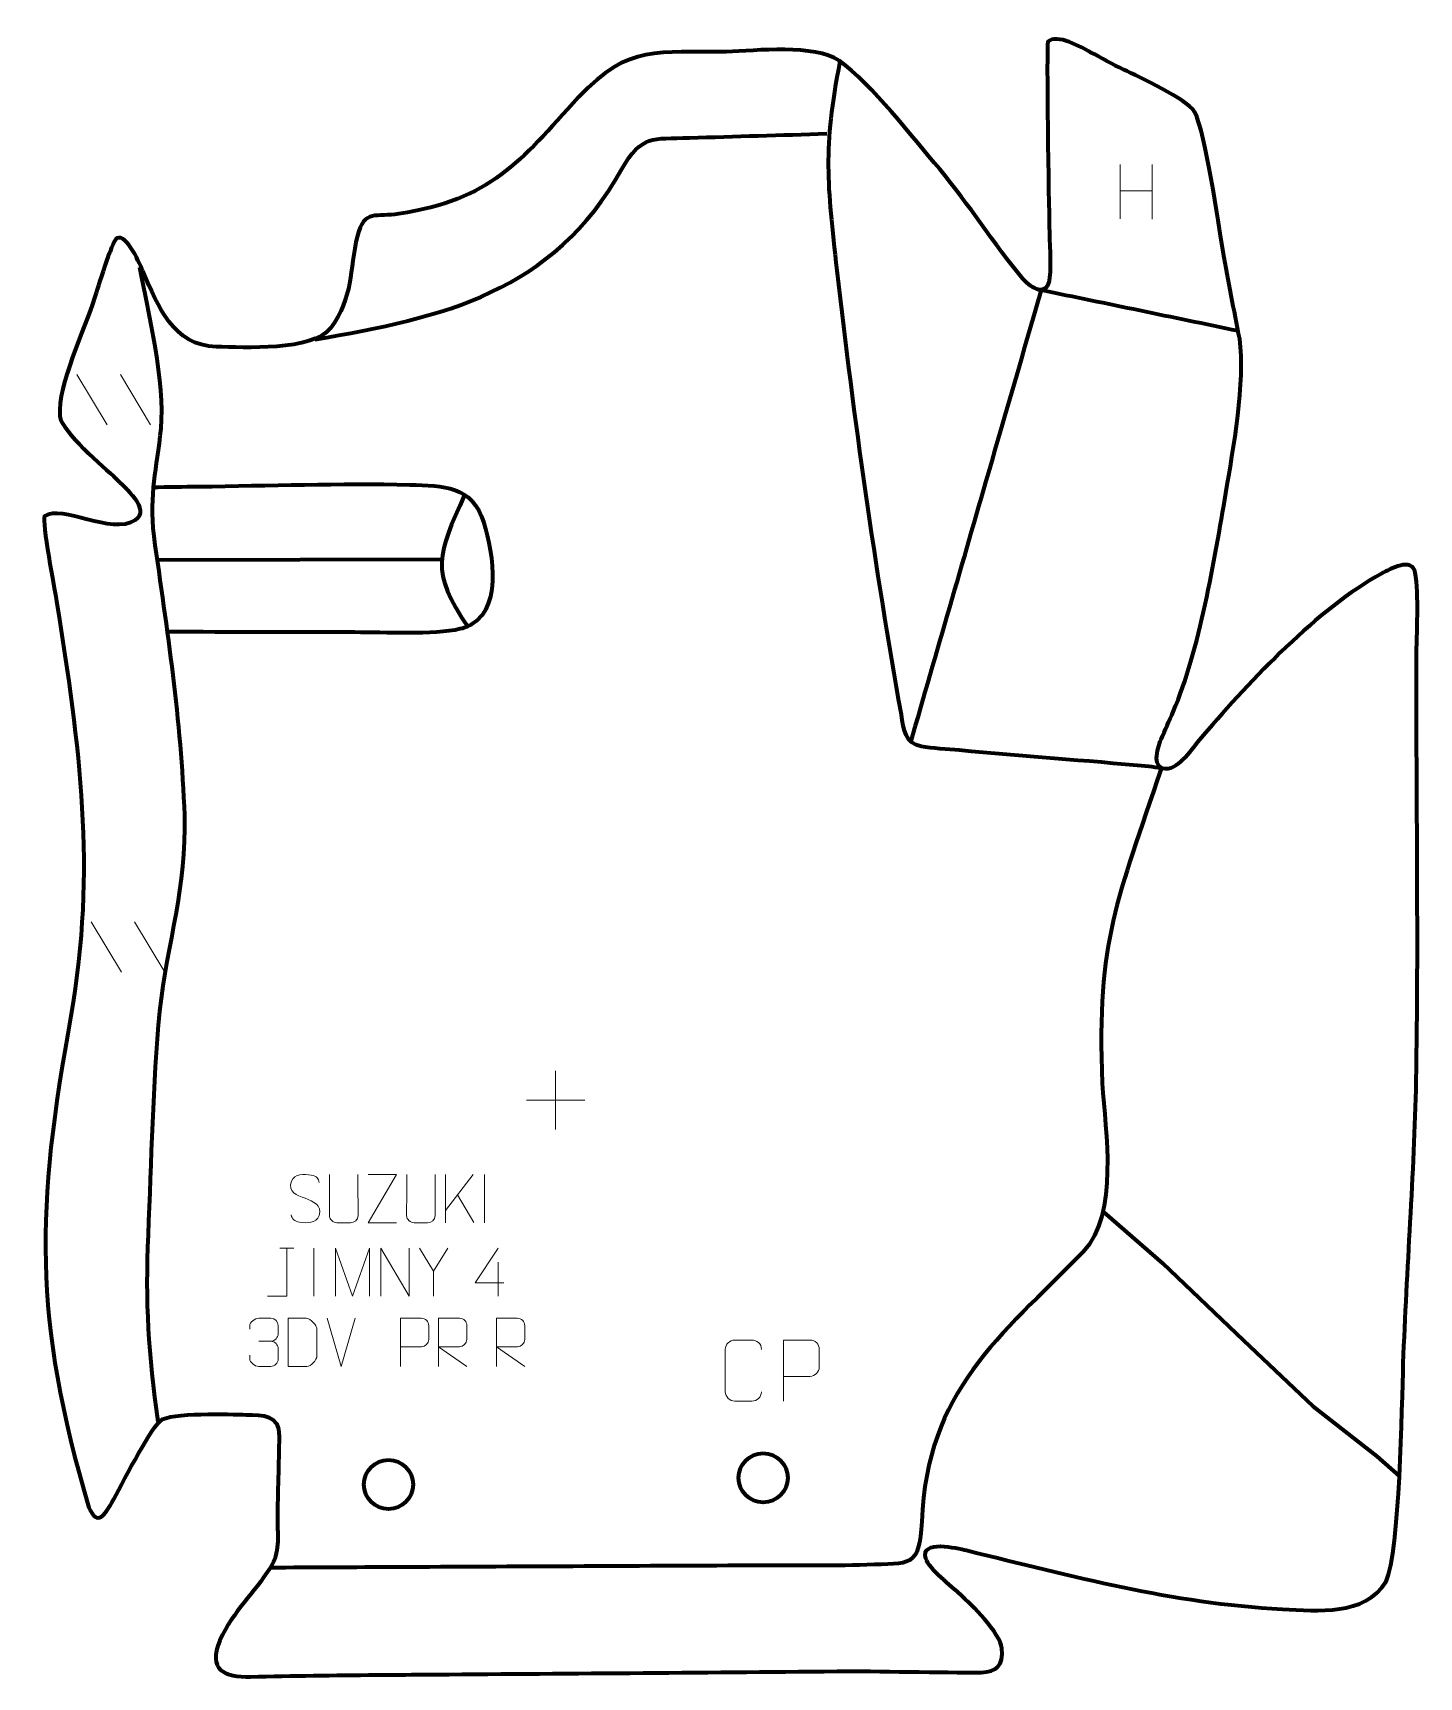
# Model space of a CAD drawing. Header units: millimetres. Extents: x 1456 to 2023, y 102 to 775.
import ezdxf

# ---------------------------------------------------------------- set-up
doc = ezdxf.new("R2010")
doc.units = ezdxf.units.MM
doc.header["$MEASUREMENT"] = 0
doc.layers.add('layer 1', color=7, linetype='Continuous')
doc.layers.add('layer 2', color=7, linetype='Continuous')

msp = doc.modelspace()

# ---------------------------------------------------------------- linework, layer by layer
at = {"layer": 'layer 1', "color": 142, "lineweight": 200}
for centre in [(1601.5773, 181.1903), (1754.8094, 183.9374)]:
    msp.add_ellipse(centre, major_axis=(0, 10.0488), ratio=1, dxfattribs=at)
at = {"layer": 'layer 1', "color": 142, "lineweight": 158}
for points, knots in [([(1786.2426, 763.4446), (1779.1455, 727.5551), (1781.0057, 713.4929), (1784.9393, 677.8343), (1784.9393, 677.8343), (1791.9067, 617.088), (1800.5356, 556.3478), (1811.2152, 496.1407), (1811.2152, 496.1407), (1812.2985, 490.0336), (1812.7375, 484.4591), (1819.516, 483.2418), (1819.516, 483.2418), (1823.8608, 482.4615), (1830.3708, 482.1295), (1835.0148, 481.6884), (1835.0148, 481.6884), (1860.8435, 479.2448), (1886.7821, 477.4979), (1912.5846, 475.0244), (1912.5846, 475.0244), (1914.2873, 474.8611), (1916.0015, 474.5844), (1917.6954, 474.3346)], [0, 0, 0, 0, 0.14285714, 0.14285714, 0.14285714, 0.14285714, 0.28571429, 0.28571429, 0.28571429, 0.28571429, 0.42857143, 0.42857143, 0.42857143, 0.42857143, 0.57142857, 0.57142857, 0.57142857, 0.57142857, 0.71428571, 0.71428571, 0.71428571, 0.71428571, 1, 1, 1, 1]), ([(1571.3889, 649.5862), (1624.5451, 658.84), (1668.5977, 668.6028), (1697.0053, 719.339), (1697.0053, 719.339), (1705.0397, 733.3636), (1709.4871, 731.6583), (1724.6624, 732.123), (1724.6624, 732.123), (1743.41, 732.696), (1762.1582, 733.2492), (1780.9054, 733.8375)], [0, 0, 0, 0, 0.25, 0.25, 0.25, 0.25, 0.5, 0.5, 0.5, 0.5, 1, 1, 1, 1]), ([(1507.3149, 206.9497), (1503.4809, 234.2705), (1502.0907, 255.7633), (1503.3515, 283.3889), (1503.3515, 283.3889), (1504.7049, 313.8427), (1505.2054, 344.4899), (1507.9942, 374.848), (1507.9942, 374.848), (1511.2706, 403.0118), (1519.0759, 425.69), (1518.2125, 454.9506), (1518.2125, 454.9506), (1516.8476, 494.0078), (1511.1048, 530.6183), (1505.6822, 569.1387), (1505.6822, 569.1387), (1503.6955, 587.2476), (1506.7818, 596.0875), (1508.538, 613.2558), (1508.538, 613.2558), (1510.269, 631.8894), (1503.4617, 660.2307), (1499.8242, 679.0984)], [0, 0, 0, 0, 0.14285714, 0.14285714, 0.14285714, 0.14285714, 0.28571429, 0.28571429, 0.28571429, 0.28571429, 0.42857143, 0.42857143, 0.42857143, 0.42857143, 0.57142857, 0.57142857, 0.57142857, 0.57142857, 0.71428571, 0.71428571, 0.71428571, 0.71428571, 1, 1, 1, 1]), ([(1815.1725, 484.7859), (1825.8133, 521.622), (1836.454, 558.4581), (1847.0948, 595.2941), (1847.0948, 595.2941), (1854.2771, 620.1581), (1861.467, 645.0201), (1868.643, 669.8858), (1868.643, 669.8858), (1895.4543, 664.3569), (1922.2593, 658.7917), (1949.0668, 653.2441)], [0, 0, 0, 0, 0.25, 0.25, 0.25, 0.25, 0.5, 0.5, 0.5, 0.5, 1, 1, 1, 1]), ([(1504.9798, 589.2239), (1511.3238, 589.303), (1517.6679, 589.3822), (1524.0119, 589.4614), (1524.0119, 589.4614), (1552.6196, 589.8286), (1581.7939, 590.8103), (1610.3506, 590.2047), (1610.3506, 590.2047), (1624.1044, 589.8101), (1635.8556, 589.9071), (1640.5708, 574.5457), (1640.5708, 574.5457), (1644.3572, 562.2102), (1648.7224, 537.2744), (1632.7423, 531.7339), (1632.7423, 531.7339), (1632.7423, 531.7339), (1631.7835, 531.4406), (1631.7835, 531.4406), (1631.7835, 531.4406), (1631.7835, 531.4406), (1630.7852, 531.1731), (1630.7852, 531.1731), (1630.7852, 531.1731), (1620.1607, 528.6902), (1599.6995, 529.7971), (1587.8306, 529.822), (1587.8306, 529.822), (1562.362, 529.8754), (1536.8932, 529.9293), (1511.4245, 529.9831)], [0, 0, 0, 0, 0.11111111, 0.11111111, 0.11111111, 0.11111111, 0.22222222, 0.22222222, 0.22222222, 0.22222222, 0.33333333, 0.33333333, 0.33333333, 0.33333333, 0.44444444, 0.44444444, 0.44444444, 0.44444444, 0.55555556, 0.55555556, 0.55555556, 0.55555556, 0.66666667, 0.66666667, 0.66666667, 0.66666667, 0.77777778, 0.77777778, 0.77777778, 0.77777778, 1, 1, 1, 1]), ([(1917.6954, 474.3346), (1899.7755, 420.3061), (1891.1628, 404.7074), (1893.5195, 345.262), (1893.5195, 345.262), (1894.7695, 325.3279), (1900.4076, 292.212), (1885.7357, 276.3539), (1885.7357, 276.3539), (1851.2125, 241.2761), (1821.9285, 219.5032), (1819.6873, 166.1109), (1819.6873, 166.1109), (1818.7688, 147.0426), (1815.0279, 148.9144), (1797.2164, 148.3168), (1797.2164, 148.3168), (1781.5118, 147.79), (1765.1884, 148.1118), (1749.4025, 148.0389), (1749.4025, 148.0389), (1701.2121, 147.8161), (1653.0216, 147.5934), (1604.8312, 147.3706), (1604.8312, 147.3706), (1587.5975, 147.2909), (1570.3638, 147.2113), (1553.1301, 147.1317)], [0, 0, 0, 0, 0.125, 0.125, 0.125, 0.125, 0.25, 0.25, 0.25, 0.25, 0.375, 0.375, 0.375, 0.375, 0.5, 0.5, 0.5, 0.5, 0.625, 0.625, 0.625, 0.625, 0.75, 0.75, 0.75, 0.75, 1, 1, 1, 1]), ([(1894.109, 292.6669), (1894.109, 292.6669), (1918.2357, 271.7698), (1918.2357, 271.7698), (1918.2357, 271.7698), (1918.2357, 271.7698), (1951.2927, 240.0419), (1951.2927, 240.0419), (1951.2927, 240.0419), (1951.2927, 240.0419), (1979.6526, 213.2771), (1979.6526, 213.2771), (1979.6526, 213.2771), (1979.6526, 213.2771), (2005.8856, 192.7161), (2005.8856, 192.7161), (2005.8856, 192.7161), (2005.8856, 192.7161), (2014.9641, 184.7462), (2014.9641, 184.7462)], [0, 0, 0, 0, 0.16666667, 0.16666667, 0.16666667, 0.16666667, 0.33333333, 0.33333333, 0.33333333, 0.33333333, 0.5, 0.5, 0.5, 0.5, 0.66666667, 0.66666667, 0.66666667, 0.66666667, 1, 1, 1, 1])]:
    msp.add_open_spline(points, degree=3, knots=knots, dxfattribs=at)
for points in [[(1632.6414, 586.0324), (1621.7422, 561.4239), (1618.3069, 555.2542), (1634.2367, 531.7053)], [(1623.4714, 559.5403), (1623.4714, 559.5403), (1507.2478, 559.3439), (1507.2478, 559.3439)]]:
    msp.add_open_spline(points, degree=3, dxfattribs=at)
at = {"layer": 'layer 2', "color": 242, "lineweight": 158}
msp.add_open_spline([(1679.266, 748.6986), (1700.163, 770.9003), (1711.809, 766.6626), (1739.7938, 767.3028), (1739.7938, 767.3028), (1752.0595, 767.7547), (1775.8096, 770.5406), (1785.9945, 763.5908), (1785.9945, 763.5908), (1799.3354, 754.0432), (1815.8215, 732.3002), (1827.0353, 719.2485), (1827.0353, 719.2485), (1839.1959, 704.8388), (1849.1382, 688.5371), (1861.1065, 674.4409), (1861.1065, 674.4409), (1864.7285, 670.1748), (1871.0697, 666.6629), (1872.0016, 674.9514), (1872.0016, 674.9514), (1872.6015, 680.2872), (1871.8957, 689.6862), (1871.8378, 695.7259), (1871.8378, 695.7259), (1871.7379, 704.0458), (1870.5367, 769.8224), (1871.3167, 771.363), (1871.3167, 771.363), (1874.763, 775.0421), (1885.1306, 769.0549), (1888.5755, 767.2203), (1888.5755, 767.2203), (1893.3675, 764.6682), (1897.413, 762.3694), (1902.3381, 759.9639), (1902.3381, 759.9639), (1908.6356, 756.8939), (1928.0634, 748.038), (1931.3139, 742.7728), (1931.3139, 742.7728), (1935.9533, 733.3166), (1940.7951, 698.2447), (1943.019, 685.4625), (1943.019, 685.4625), (1945.1092, 673.4684), (1947.4117, 661.8173), (1949.742, 649.8863), (1949.742, 649.8863), (1952.1163, 632.518), (1947.111, 604.5569), (1944.1079, 586.7604), (1944.1079, 586.7604), (1939.4353, 559.5048), (1933.3485, 522.3876), (1922.5463, 497.3475), (1922.5463, 497.3475), (1920.905, 493.5426), (1919.2032, 489.7724), (1917.5855, 485.9549), (1917.5855, 485.9549), (1916.0361, 482.2433), (1913.3516, 473.3664), (1920.518, 473.9196), (1920.518, 473.9196), (1926.2445, 475.4158), (1930.8781, 483.1196), (1934.802, 487.6296), (1934.802, 487.6296), (1954.904, 510.7426), (1981.0188, 539.1201), (2007.9463, 553.9212), (2007.9463, 553.9212), (2011.1761, 555.6966), (2020.2795, 560.6715), (2021.547, 554.2816), (2021.547, 554.2816), (2023.1389, 545.3429), (2022.095, 528.9843), (2022.0683, 519.1928), (2022.0683, 519.1928), (2021.9284, 461.6659), (2023.0109, 403.858), (2021.9513, 346.3774), (2021.9513, 346.3774), (2021.1526, 307.8895), (2018.0493, 269.2768), (2016.6691, 230.7193), (2016.6691, 230.7193), (2016.0949, 213.5847), (2015.2753, 154.0486), (2009.6553, 141.4899), (2009.6553, 141.4899), (2000.4819, 127.27), (1982.0194, 129.521), (1967.219, 130.1976), (1967.219, 130.1976), (1921.5476, 132.6886), (1881.8468, 143.6062), (1837.8487, 154.2839), (1837.8487, 154.2839), (1834.493, 155.0983), (1818.8124, 158.936), (1821.3658, 150.9041), (1821.3658, 150.9041), (1822.7787, 146.4596), (1831.8179, 139.6045), (1835.6297, 136.0528), (1835.6297, 136.0528), (1839.7456, 132.345), (1851.85, 120.3894), (1852.4536, 114.1803), (1852.4536, 114.1803), (1853.1454, 107.0627), (1850.2817, 104.4115), (1843.9871, 104.3387), (1843.9871, 104.3387), (1828.5623, 104.16), (1800.6307, 104.9486), (1785.0946, 104.7934), (1785.0946, 104.7934), (1728.6536, 104.2293), (1672.1949, 103.8779), (1615.7512, 103.4368), (1615.7512, 103.4368), (1609.3693, 103.3869), (1602.9874, 103.3371), (1596.6054, 103.2873), (1596.6054, 103.2873), (1579.3973, 103.1547), (1562.312, 102.9022), (1545.1078, 102.5412), (1545.1078, 102.5412), (1534.3846, 102.391), (1527.4455, 105.3728), (1532.6017, 117.4054), (1532.6017, 117.4054), (1538.2873, 129.8313), (1546.3395, 136.4864), (1553.2855, 147.2507), (1553.2855, 147.2507), (1557.2026, 153.321), (1556.1536, 159.8719), (1556.1435, 166.7369), (1556.1435, 166.7369), (1556.1586, 178.18), (1556.7476, 189.5889), (1556.8134, 200.9981), (1556.8134, 200.9981), (1556.865, 209.9332), (1550.4941, 209.4889), (1543.2678, 209.7431), (1543.2678, 209.7431), (1537.0736, 209.884), (1511.984, 210.8348), (1508.2378, 207.2329), (1508.2378, 207.2329), (1502.9687, 202.1667), (1492.6431, 181.1428), (1488.287, 173.5737), (1488.287, 173.5737), (1485.7783, 169.295), (1482.4794, 163.4167), (1478.9926, 171.7594), (1478.9926, 171.7594), (1456.1055, 249.6667), (1457.2329, 293.8147), (1471.6697, 372.9002), (1471.6697, 372.9002), (1482.0493, 433.2441), (1475.3012, 482.8293), (1465.8037, 542.4593), (1465.8037, 542.4593), (1465.0533, 546.9443), (1459.6374, 575.4517), (1460.8723, 577.3185), (1460.8723, 577.3185), (1467.9398, 582.2346), (1488.3895, 569.3638), (1497.8894, 575.6354), (1497.8894, 575.6354), (1504.5683, 580.0446), (1493.4939, 589.3595), (1490.1354, 592.6222), (1490.1354, 592.6222), (1484.8639, 597.578), (1467.9638, 611.7784), (1467.1272, 618.2846), (1467.1272, 618.2846), (1466.1504, 631.0632), (1477.1903, 653.5163), (1481.3197, 666.6846), (1481.3197, 666.6846), (1482.3917, 670.1031), (1488.4765, 689.796), (1490.3842, 691.0445), (1490.3842, 691.0445), (1494.7294, 693.0781), (1500.0532, 679.9193), (1501.3041, 677.0789), (1501.3041, 677.0789), (1507.3545, 663.3407), (1513.4648, 647.0209), (1531.1725, 646.6528), (1531.1725, 646.6528), (1542.2422, 646.4033), (1570.5631, 644.7765), (1577.7848, 654.1851), (1577.7848, 654.1851), (1587.3278, 667.0257), (1585.4331, 677.748), (1588.8543, 692.0326), (1588.8543, 692.0326), (1591.4679, 702.9444), (1596.8226, 699.557), (1605.8272, 700.9824), (1605.8272, 700.9824), (1643.4347, 706.9355), (1655.1313, 722.018), (1679.266, 748.6986)], degree=3, knots=[0, 0, 0, 0, 0.01785714, 0.01785714, 0.01785714, 0.01785714, 0.03571429, 0.03571429, 0.03571429, 0.03571429, 0.05357143, 0.05357143, 0.05357143, 0.05357143, 0.07142857, 0.07142857, 0.07142857, 0.07142857, 0.08928571, 0.08928571, 0.08928571, 0.08928571, 0.10714286, 0.10714286, 0.10714286, 0.10714286, 0.125, 0.125, 0.125, 0.125, 0.14285714, 0.14285714, 0.14285714, 0.14285714, 0.16071429, 0.16071429, 0.16071429, 0.16071429, 0.17857143, 0.17857143, 0.17857143, 0.17857143, 0.19642857, 0.19642857, 0.19642857, 0.19642857, 0.21428571, 0.21428571, 0.21428571, 0.21428571, 0.23214286, 0.23214286, 0.23214286, 0.23214286, 0.25, 0.25, 0.25, 0.25, 0.26785714, 0.26785714, 0.26785714, 0.26785714, 0.28571429, 0.28571429, 0.28571429, 0.28571429, 0.30357143, 0.30357143, 0.30357143, 0.30357143, 0.32142857, 0.32142857, 0.32142857, 0.32142857, 0.33928571, 0.33928571, 0.33928571, 0.33928571, 0.35714286, 0.35714286, 0.35714286, 0.35714286, 0.375, 0.375, 0.375, 0.375, 0.39285714, 0.39285714, 0.39285714, 0.39285714, 0.41071429, 0.41071429, 0.41071429, 0.41071429, 0.42857143, 0.42857143, 0.42857143, 0.42857143, 0.44642857, 0.44642857, 0.44642857, 0.44642857, 0.46428571, 0.46428571, 0.46428571, 0.46428571, 0.48214286, 0.48214286, 0.48214286, 0.48214286, 0.5, 0.5, 0.5, 0.5, 0.51785714, 0.51785714, 0.51785714, 0.51785714, 0.53571429, 0.53571429, 0.53571429, 0.53571429, 0.55357143, 0.55357143, 0.55357143, 0.55357143, 0.57142857, 0.57142857, 0.57142857, 0.57142857, 0.58928571, 0.58928571, 0.58928571, 0.58928571, 0.60714286, 0.60714286, 0.60714286, 0.60714286, 0.625, 0.625, 0.625, 0.625, 0.64285714, 0.64285714, 0.64285714, 0.64285714, 0.66071429, 0.66071429, 0.66071429, 0.66071429, 0.67857143, 0.67857143, 0.67857143, 0.67857143, 0.69642857, 0.69642857, 0.69642857, 0.69642857, 0.71428571, 0.71428571, 0.71428571, 0.71428571, 0.73214286, 0.73214286, 0.73214286, 0.73214286, 0.75, 0.75, 0.75, 0.75, 0.76785714, 0.76785714, 0.76785714, 0.76785714, 0.78571429, 0.78571429, 0.78571429, 0.78571429, 0.80357143, 0.80357143, 0.80357143, 0.80357143, 0.82142857, 0.82142857, 0.82142857, 0.82142857, 0.83928571, 0.83928571, 0.83928571, 0.83928571, 0.85714286, 0.85714286, 0.85714286, 0.85714286, 0.875, 0.875, 0.875, 0.875, 0.89285714, 0.89285714, 0.89285714, 0.89285714, 0.91071429, 0.91071429, 0.91071429, 0.91071429, 0.92857143, 0.92857143, 0.92857143, 0.92857143, 0.94642857, 0.94642857, 0.94642857, 0.94642857, 0.96428571, 0.96428571, 0.96428571, 0.96428571, 1, 1, 1, 1], dxfattribs=at)
at = {"layer": 'layer 2', "color": 250, "lineweight": 9}
for points in [[(1900.8669, 721.1312), (1900.8669, 721.1312), (1900.8669, 698.9385), (1900.8669, 698.9385)], [(1913.9826, 721.1312), (1913.9826, 721.1312), (1913.9826, 698.7809), (1913.9826, 698.7809)], [(1900.8844, 710.4888), (1900.8844, 710.4888), (1913.9826, 710.4888), (1913.9826, 710.4888)], [(1474.1462, 635.2265), (1474.1462, 635.2265), (1486.5105, 614.6822), (1486.5105, 614.6822)], [(1491.8761, 635.2265), (1491.8761, 635.2265), (1504.2404, 614.6822), (1504.2404, 614.6822)], [(1479.967, 411.3889), (1479.967, 411.3889), (1492.3313, 390.8446), (1492.3313, 390.8446)], [(1497.6969, 411.3889), (1497.6969, 411.3889), (1510.0612, 390.8446), (1510.0612, 390.8446)], [(1669.9423, 350.3528), (1669.9423, 350.3528), (1669.9423, 326.3749), (1669.9423, 326.3749)], [(1657.9534, 338.3638), (1657.9534, 338.3638), (1681.9313, 338.3638), (1681.9313, 338.3638)], [(1624.8256, 307.9982), (1624.8256, 307.9982), (1624.8256, 288.298), (1624.8256, 288.298)], [(1636.1752, 307.9982), (1636.1752, 307.9982), (1624.8256, 293.2826), (1624.8256, 293.2826)], [(1640.8919, 308.0063), (1640.8919, 308.0063), (1640.8919, 288.2898), (1640.8919, 288.2898)], [(1636.432, 288.3735), (1636.432, 288.3735), (1629.7448, 299.6738), (1629.7448, 299.6738)], [(1557.1645, 277.8897), (1557.1645, 277.8897), (1562.8236, 277.8897), (1562.8236, 277.8897)], [(1571.0467, 277.8978), (1571.0467, 277.8978), (1571.0467, 258.1814), (1571.0467, 258.1814)], [(1619.9936, 268.496), (1619.9936, 268.496), (1614.2139, 277.8897), (1614.2139, 277.8897)], [(1646.4154, 272.1273), (1646.4154, 272.1273), (1646.4154, 258.1814), (1646.4154, 258.1814)], [(1582.2146, 229.4788), (1582.2146, 229.4788), (1576.4343, 249.179), (1576.4343, 249.179)], [(1587.995, 249.179), (1587.995, 249.179), (1582.2147, 229.4788), (1582.2147, 229.4788)], [(1548.5396, 239.7609), (1548.5396, 239.7609), (1553.4316, 239.7609), (1553.4316, 239.7609)]]:
    msp.add_open_spline(points, degree=3, dxfattribs=at)
for points, knots in [([(1567.4751, 298.2853), (1564.1212, 299.4462), (1560.2463, 300.8639), (1561.8293, 305.2221), (1561.8293, 305.2221), (1563.0163, 308.4904), (1567.1324, 308.1837), (1569.9773, 307.7091), (1569.9773, 307.7091), (1572.2357, 307.3324), (1572.9183, 306.3746), (1573.1635, 304.7293)], [0, 0, 0, 0, 0.25, 0.25, 0.25, 0.25, 0.5, 0.5, 0.5, 0.5, 1, 1, 1, 1]), ([(1589.045, 308.0015), (1589.0447, 303.6281), (1589.1203, 295.5741), (1589.1206, 291.2001), (1589.1206, 291.2001), (1589.0103, 289.432), (1587.6861, 288.3061), (1585.9905, 288.2979), (1585.9905, 288.2979), (1584.1496, 288.2982), (1582.3086, 288.2982), (1580.468, 288.2979), (1580.468, 288.2979), (1578.9482, 288.2177), (1577.3913, 289.6518), (1577.4001, 291.1869), (1577.4001, 291.1869), (1577.4004, 295.5779), (1577.4757, 303.6111), (1577.4754, 308.0015)], [0, 0, 0, 0, 0.16666667, 0.16666667, 0.16666667, 0.16666667, 0.33333333, 0.33333333, 0.33333333, 0.33333333, 0.5, 0.5, 0.5, 0.5, 0.66666667, 0.66666667, 0.66666667, 0.66666667, 1, 1, 1, 1]), ([(1604.8109, 288.2965), (1604.8109, 288.2965), (1593.2696, 288.2965), (1593.2696, 288.2965), (1593.2696, 288.2965), (1593.2696, 288.2965), (1604.8302, 307.9997), (1604.8302, 307.9997), (1604.8302, 307.9997), (1604.8302, 307.9997), (1593.2696, 307.9997), (1593.2696, 307.9997)], [0, 0, 0, 0, 0.25, 0.25, 0.25, 0.25, 0.5, 0.5, 0.5, 0.5, 1, 1, 1, 1]), ([(1620.624, 308.0015), (1620.6237, 303.6281), (1620.6993, 295.5741), (1620.6996, 291.2001), (1620.6996, 291.2001), (1620.5893, 289.432), (1619.2651, 288.3061), (1617.5696, 288.2979), (1617.5696, 288.2979), (1615.7286, 288.2982), (1613.8876, 288.2982), (1612.047, 288.2979), (1612.047, 288.2979), (1610.5272, 288.2177), (1608.9703, 289.6518), (1608.9791, 291.1869), (1608.9791, 291.1869), (1608.9794, 295.5779), (1609.0547, 303.6111), (1609.0544, 308.0015)], [0, 0, 0, 0, 0.16666667, 0.16666667, 0.16666667, 0.16666667, 0.33333333, 0.33333333, 0.33333333, 0.33333333, 0.5, 0.5, 0.5, 0.5, 0.66666667, 0.66666667, 0.66666667, 0.66666667, 1, 1, 1, 1]), ([(1567.4751, 298.2852), (1570.6477, 296.9852), (1574.6183, 295.4945), (1573.1704, 291.2626), (1573.1704, 291.2626), (1572.018, 287.8944), (1568.141, 288.0971), (1565.1993, 288.535), (1565.1993, 288.535), (1563.0283, 288.8585), (1562.0644, 289.8166), (1561.766, 291.4841)], [0, 0, 0, 0, 0.25, 0.25, 0.25, 0.25, 0.5, 0.5, 0.5, 0.5, 1, 1, 1, 1]), ([(1552.0819, 258.1895), (1552.0819, 258.1895), (1559.994, 258.1895), (1559.994, 258.1895), (1559.994, 258.1895), (1559.994, 258.1895), (1559.994, 277.8897), (1559.994, 277.8897)], [0, 0, 0, 0, 0.33333333, 0.33333333, 0.33333333, 0.33333333, 1, 1, 1, 1]), ([(1579.8552, 258.1878), (1579.8552, 258.1878), (1579.8552, 277.8915), (1579.8552, 277.8915), (1579.8552, 277.8915), (1579.8552, 277.8915), (1586.9014, 258.1878), (1586.9014, 258.1878), (1586.9014, 258.1878), (1586.9014, 258.1878), (1593.8171, 277.891), (1593.8171, 277.891), (1593.8171, 277.891), (1593.8171, 277.891), (1593.8171, 258.1878), (1593.8171, 258.1878)], [0, 0, 0, 0, 0.2, 0.2, 0.2, 0.2, 0.4, 0.4, 0.4, 0.4, 0.6, 0.6, 0.6, 0.6, 1, 1, 1, 1]), ([(1598.4199, 258.1895), (1598.4199, 258.1895), (1598.4199, 277.8897), (1598.4199, 277.8897), (1598.4199, 277.8897), (1598.4199, 277.8897), (1609.9894, 258.1895), (1609.9894, 258.1895), (1609.9894, 258.1895), (1609.9894, 258.1895), (1609.9894, 277.8897), (1609.9894, 277.8897)], [0, 0, 0, 0, 0.25, 0.25, 0.25, 0.25, 0.5, 0.5, 0.5, 0.5, 1, 1, 1, 1]), ([(1625.7744, 277.8897), (1625.7744, 277.8897), (1619.9936, 268.496), (1619.9936, 268.496), (1619.9936, 268.496), (1619.9936, 268.496), (1619.9941, 258.1895), (1619.9941, 258.1895)], [0, 0, 0, 0, 0.33333333, 0.33333333, 0.33333333, 0.33333333, 1, 1, 1, 1]), ([(1648.7396, 263.6317), (1648.7396, 263.6317), (1637.0382, 263.6317), (1637.0382, 263.6317), (1637.0382, 263.6317), (1637.0382, 263.6317), (1646.4154, 277.8979), (1646.4154, 277.8979)], [0, 0, 0, 0, 0.33333333, 0.33333333, 0.33333333, 0.33333333, 1, 1, 1, 1]), ([(1544.8214, 244.6913), (1544.8214, 244.6913), (1544.8214, 246.1576), (1544.8214, 246.1576), (1544.8214, 246.1576), (1544.8102, 247.5328), (1546.9137, 249.205), (1548.5393, 249.187), (1548.5393, 249.187), (1550.1688, 249.187), (1551.7984, 249.187), (1553.4276, 249.187), (1553.4276, 249.187), (1555.1601, 249.194), (1556.4219, 247.736), (1556.457, 246.2264), (1556.457, 246.2264), (1556.4567, 245.0935), (1556.4567, 243.9605), (1556.457, 242.8272), (1556.457, 242.8272), (1556.4186, 241.5218), (1555.1534, 239.7612), (1553.4178, 239.7691), (1553.4178, 239.7691), (1555.1577, 239.7603), (1556.4271, 238.3367), (1556.4698, 236.7108), (1556.4698, 236.7108), (1556.4695, 235.3018), (1556.4695, 233.8928), (1556.4698, 232.4835), (1556.4698, 232.4835), (1556.4777, 230.8561), (1554.8555, 229.4642), (1553.4178, 229.4706), (1553.4178, 229.4706), (1551.7874, 229.4709), (1550.157, 229.4709), (1548.5262, 229.4706), (1548.5262, 229.4706), (1546.8141, 229.4797), (1544.816, 231.3746), (1544.8013, 232.5286), (1544.8013, 232.5286), (1544.8013, 232.5286), (1544.8013, 234.0354), (1544.8013, 234.0354)], [0, 0, 0, 0, 0.07692308, 0.07692308, 0.07692308, 0.07692308, 0.15384615, 0.15384615, 0.15384615, 0.15384615, 0.23076923, 0.23076923, 0.23076923, 0.23076923, 0.30769231, 0.30769231, 0.30769231, 0.30769231, 0.38461538, 0.38461538, 0.38461538, 0.38461538, 0.46153846, 0.46153846, 0.46153846, 0.46153846, 0.53846154, 0.53846154, 0.53846154, 0.53846154, 0.61538462, 0.61538462, 0.61538462, 0.61538462, 0.69230769, 0.69230769, 0.69230769, 0.69230769, 0.76923077, 0.76923077, 0.76923077, 0.76923077, 0.84615385, 0.84615385, 0.84615385, 0.84615385, 1, 1, 1, 1]), ([(1560.589, 229.501), (1562.43, 229.5013), (1566.338, 229.4824), (1568.1787, 229.4821), (1568.1787, 229.4821), (1569.6985, 229.3989), (1572.3183, 232.1949), (1572.3095, 233.7875), (1572.3095, 233.7875), (1572.3092, 238.3428), (1572.3092, 240.0558), (1572.3095, 244.6105), (1572.3095, 244.6105), (1572.3061, 246.2985), (1569.6421, 249.1881), (1567.9428, 249.1774), (1567.9428, 249.1774), (1566.1067, 249.1774), (1562.377, 249.1774), (1560.5406, 249.1774), (1560.5406, 249.1774), (1560.5409, 244.6404), (1560.5893, 234.0383), (1560.589, 229.501)], [0, 0, 0, 0, 0.14285714, 0.14285714, 0.14285714, 0.14285714, 0.28571429, 0.28571429, 0.28571429, 0.28571429, 0.42857143, 0.42857143, 0.42857143, 0.42857143, 0.57142857, 0.57142857, 0.57142857, 0.57142857, 0.71428571, 0.71428571, 0.71428571, 0.71428571, 1, 1, 1, 1]), ([(1606.4472, 229.4772), (1606.4472, 229.4772), (1606.4472, 249.1774), (1606.4472, 249.1774), (1606.4472, 249.1774), (1609.2853, 249.1774), (1612.1237, 249.1774), (1614.9622, 249.1774), (1614.9622, 249.1774), (1616.7979, 249.1475), (1618.0274, 247.9711), (1618.0241, 246.1031), (1618.0241, 246.1031), (1618.0238, 244.496), (1618.0238, 242.0807), (1618.0241, 240.4733), (1618.0241, 240.4733), (1618.0189, 238.9928), (1616.5883, 237.4597), (1615.0017, 237.4446), (1615.0017, 237.4446), (1615.0017, 237.4446), (1606.4472, 237.4446), (1606.4472, 237.4446)], [0, 0, 0, 0, 0.14285714, 0.14285714, 0.14285714, 0.14285714, 0.28571429, 0.28571429, 0.28571429, 0.28571429, 0.42857143, 0.42857143, 0.42857143, 0.42857143, 0.57142857, 0.57142857, 0.57142857, 0.57142857, 0.71428571, 0.71428571, 0.71428571, 0.71428571, 1, 1, 1, 1]), ([(1622.0414, 229.4802), (1622.0414, 229.4802), (1622.0414, 249.1804), (1622.0414, 249.1804), (1622.0414, 249.1804), (1624.8794, 249.1804), (1627.718, 249.1804), (1630.5563, 249.1804), (1630.5563, 249.1804), (1632.3921, 249.1506), (1633.6215, 247.9743), (1633.6183, 246.1061), (1633.6183, 246.1061), (1633.618, 244.4991), (1633.618, 242.0838), (1633.6183, 240.4764), (1633.6183, 240.4764), (1633.6131, 238.9958), (1632.1824, 237.4628), (1630.5959, 237.4477), (1630.5959, 237.4477), (1630.5959, 237.4477), (1622.0414, 237.4477), (1622.0414, 237.4477), (1622.0414, 237.4477), (1622.0414, 237.4477), (1633.6109, 229.4802), (1633.6109, 229.4802)], [0, 0, 0, 0, 0.125, 0.125, 0.125, 0.125, 0.25, 0.25, 0.25, 0.25, 0.375, 0.375, 0.375, 0.375, 0.5, 0.5, 0.5, 0.5, 0.625, 0.625, 0.625, 0.625, 0.75, 0.75, 0.75, 0.75, 1, 1, 1, 1]), ([(1645.7256, 229.4802), (1645.7256, 229.4802), (1645.7256, 249.1804), (1645.7256, 249.1804), (1645.7256, 249.1804), (1648.5637, 249.1804), (1651.4022, 249.1804), (1654.2405, 249.1804), (1654.2405, 249.1804), (1656.0763, 249.1506), (1657.3057, 247.9743), (1657.3025, 246.1061), (1657.3025, 246.1061), (1657.3022, 244.4991), (1657.3022, 242.0838), (1657.3025, 240.4764), (1657.3025, 240.4764), (1657.2974, 238.9958), (1655.8666, 237.4628), (1654.2802, 237.4477), (1654.2802, 237.4477), (1654.2802, 237.4477), (1645.7256, 237.4477), (1645.7256, 237.4477), (1645.7256, 237.4477), (1645.7256, 237.4477), (1657.2952, 229.4802), (1657.2952, 229.4802)], [0, 0, 0, 0, 0.125, 0.125, 0.125, 0.125, 0.25, 0.25, 0.25, 0.25, 0.375, 0.375, 0.375, 0.375, 0.5, 0.5, 0.5, 0.5, 0.625, 0.625, 0.625, 0.625, 0.75, 0.75, 0.75, 0.75, 1, 1, 1, 1]), ([(1754.1636, 219.1233), (1754.0238, 216.7999), (1752.3466, 215.3203), (1750.1989, 215.3095), (1750.1989, 215.3095), (1747.867, 215.3099), (1745.5351, 215.3099), (1743.2036, 215.3095), (1743.2036, 215.3095), (1741.2786, 215.2041), (1739.3065, 217.0886), (1739.3177, 219.1059), (1739.3177, 219.1059), (1739.3181, 224.876), (1739.3181, 230.6457), (1739.3177, 236.415), (1739.3177, 236.415), (1739.3219, 238.5531), (1741.0686, 240.2723), (1743.221, 240.2588), (1743.221, 240.2588), (1745.5467, 240.2588), (1747.8728, 240.2588), (1750.1989, 240.2588), (1750.1989, 240.2588), (1752.1455, 240.2943), (1754.1369, 238.8028), (1754.1636, 236.3652)], [0, 0, 0, 0, 0.125, 0.125, 0.125, 0.125, 0.25, 0.25, 0.25, 0.25, 0.375, 0.375, 0.375, 0.375, 0.5, 0.5, 0.5, 0.5, 0.625, 0.625, 0.625, 0.625, 0.75, 0.75, 0.75, 0.75, 1, 1, 1, 1]), ([(1763.1146, 215.3051), (1763.1146, 215.3051), (1763.1146, 240.2587), (1763.1146, 240.2587), (1763.1146, 240.2587), (1766.7096, 240.2587), (1770.3049, 240.2587), (1773.9003, 240.2587), (1773.9003, 240.2587), (1776.2255, 240.2208), (1777.7829, 238.7307), (1777.7787, 236.3646), (1777.7787, 236.3646), (1777.7783, 234.3289), (1777.7783, 231.2696), (1777.7787, 229.2336), (1777.7787, 229.2336), (1777.7722, 227.3582), (1775.96, 225.4163), (1773.9504, 225.3972), (1773.9504, 225.3972), (1773.9504, 225.3972), (1763.1146, 225.3972), (1763.1146, 225.3972)], [0, 0, 0, 0, 0.14285714, 0.14285714, 0.14285714, 0.14285714, 0.28571429, 0.28571429, 0.28571429, 0.28571429, 0.42857143, 0.42857143, 0.42857143, 0.42857143, 0.57142857, 0.57142857, 0.57142857, 0.57142857, 0.71428571, 0.71428571, 0.71428571, 0.71428571, 1, 1, 1, 1])]:
    msp.add_open_spline(points, degree=3, knots=knots, dxfattribs=at)

doc.saveas('drawing.dxf')
